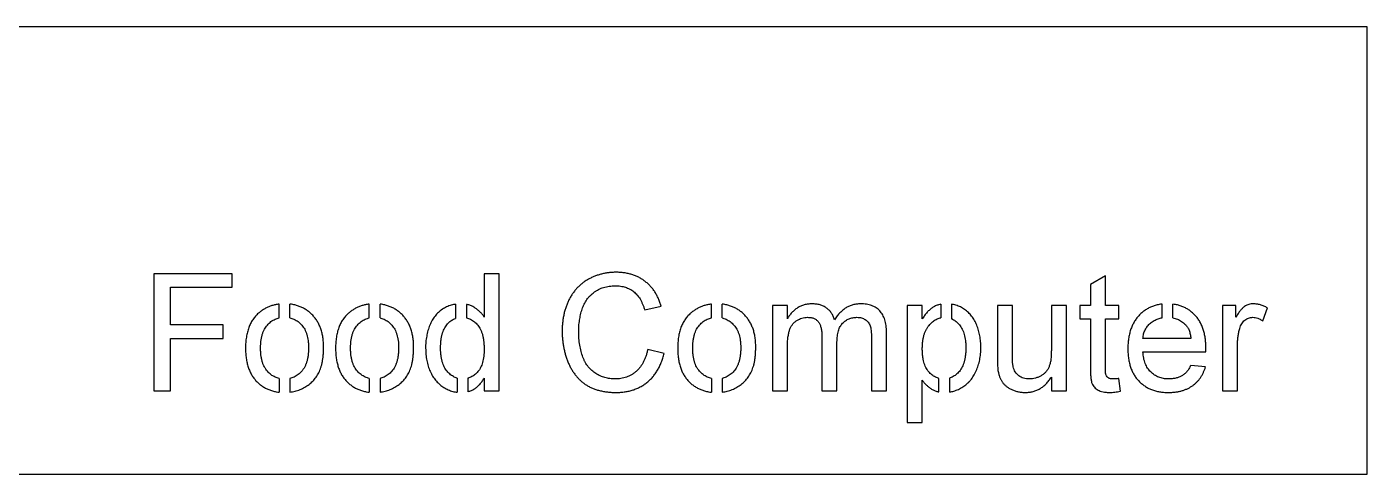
# Model space of a CAD drawing. Header units: millimetres. Extents: x -150 to 150, y -25 to 25.
# Drawn here: x 0 to 150, y -25 to 25 of the extents above; entities that cross this region are included whole.
import ezdxf

# ---------------------------------------------------------------- set-up
doc = ezdxf.new("R2010")
doc.units = ezdxf.units.MM

msp = doc.modelspace()

# ---------------------------------------------------------------- linework, layer by layer
at = {"color": 7, "linetype": 'Continuous', "lineweight": 25}
for p, q in [((150, 25), (-150, 25)), ((150, -25), (150, 25)), ((14.23, -2.6), (14.23, -15.7)), ((22.97, -2.6), (14.23, -2.6)), ((22.97, -4.11), (22.97, -2.6)), ((51.18, -2.6), (51.18, -7.44)), ((52.86, -2.6), (51.18, -2.6)), ((52.86, -15.7), (52.86, -2.6)), ((120.7, -2.84), (119.02, -3.8)), ((120.7, -6.13), (120.7, -2.84)), ((16.08, -4.11), (22.97, -4.11)), ((16.08, -8.31), (16.08, -4.11)), ((119.02, -3.8), (119.02, -6.13)), ((28.25, -7.53), (28.25, -5.99)), ((29.45, -7.54), (29.45, -5.99)), ((38.33, -7.53), (38.33, -5.99)), ((39.53, -7.54), (39.53, -5.99)), ((76.61, -7.53), (76.61, -5.99)), ((77.81, -7.54), (77.81, -5.99)), ((127.04, -7.52), (127.04, -5.99)), ((128.24, -7.52), (128.24, -6)), ((47.99, -6.01), (47.99, -7.59)), ((49.19, -6.02), (49.19, -7.52)), ((69.15, -6.64), (70.99, -6.24)), ((83.44, -6.13), (83.44, -15.7)), ((85.12, -6.13), (83.44, -6.13)), ((85.12, -7.62), (85.12, -6.13)), ((98.53, -6.13), (98.53, -19.23)), ((100.21, -6.13), (98.53, -6.13)), ((100.21, -7.65), (100.21, -6.13)), ((102.27, -6.01), (102.27, -7.51)), ((103.47, -6), (103.47, -7.63)), ((108.61, -6.13), (108.61, -12.03)), ((110.29, -6.13), (108.61, -6.13)), ((110.29, -11.33), (110.29, -6.13)), ((114.66, -6.13), (114.66, -11.16)), ((116.34, -6.13), (114.66, -6.13)), ((116.34, -15.7), (116.34, -6.13)), ((117.85, -6.13), (117.85, -7.64)), ((119.02, -6.13), (117.85, -6.13)), ((122.21, -6.13), (120.7, -6.13)), ((122.21, -7.64), (122.21, -6.13)), ((133.8, -6.13), (133.8, -15.7)), ((135.31, -6.13), (133.8, -6.13)), ((135.31, -7.46), (135.31, -6.13)), ((138.31, -7.87), (138.84, -6.41)), ((21.96, -8.31), (16.08, -8.31)), ((21.96, -9.82), (21.96, -8.31)), ((117.85, -7.64), (119.02, -7.64)), ((119.02, -7.64), (119.02, -13.01)), ((120.7, -7.64), (122.21, -7.64)), ((120.7, -13.07), (120.7, -7.64)), ((16.08, -9.82), (21.96, -9.82)), ((16.08, -15.7), (16.08, -9.82)), ((88.98, -9.6), (88.98, -15.7)), ((90.66, -15.7), (90.66, -10.24)), ((94.53, -9.78), (94.53, -15.7)), ((96.2, -15.7), (96.2, -9.16)), ((130.27, -9.82), (124.9, -9.82)), ((71.33, -11.51), (69.48, -11.08)), ((85.12, -15.7), (85.12, -10.83)), ((124.9, -11.33), (131.94, -11.33)), ((135.48, -15.7), (135.48, -10.62)), ((131.9, -13.01), (130.25, -12.85)), ((28.25, -14.3), (28.25, -15.84)), ((29.45, -14.29), (29.45, -15.83)), ((38.33, -14.3), (38.33, -15.84)), ((39.53, -14.29), (39.53, -15.83)), ((48.17, -14.27), (48.17, -15.84)), ((49.37, -14.28), (49.37, -15.78)), ((51.18, -14.26), (51.18, -15.7)), ((76.61, -14.3), (76.61, -15.84)), ((77.81, -14.29), (77.81, -15.83)), ((100.21, -19.23), (100.21, -14.5)), ((102.08, -15.81), (102.08, -14.29)), ((103.28, -15.82), (103.28, -14.26)), ((114.66, -14.14), (114.66, -15.7)), ((122.38, -15.72), (122.21, -14.32)), ((14.23, -15.7), (16.08, -15.7)), ((51.18, -15.7), (52.86, -15.7)), ((83.44, -15.7), (85.12, -15.7)), ((88.98, -15.7), (90.66, -15.7)), ((94.53, -15.7), (96.2, -15.7)), ((114.66, -15.7), (116.34, -15.7)), ((133.8, -15.7), (135.48, -15.7)), ((98.53, -19.23), (100.21, -19.23)), ((-150, -25), (150, -25))]:
    msp.add_line(p, q, dxfattribs=at)
for points, knots in [([(65.95, -2.43), (65.81, -2.44), (65.53, -2.44), (65.12, -2.48), (64.72, -2.54), (64.32, -2.63), (63.94, -2.74), (63.56, -2.87), (63.2, -3.03), (62.84, -3.21), (62.5, -3.42), (62.18, -3.65), (61.88, -3.91), (61.59, -4.18), (61.33, -4.48), (61.09, -4.8), (60.87, -5.15), (60.67, -5.51), (60.49, -5.9), (60.34, -6.3), (60.2, -6.72), (60.1, -7.16), (60.01, -7.61), (59.95, -8.08), (59.92, -8.56), (59.91, -8.89), (59.91, -9.05)], [0, 0, 0, 0, 0.041607, 0.082317, 0.122531, 0.162198, 0.201685, 0.241146, 0.2806, 0.320357, 0.359896, 0.399205, 0.438142, 0.477107, 0.516351, 0.556066, 0.596514, 0.638043, 0.680141, 0.722763, 0.766085, 0.810528, 0.855745, 0.902395, 0.950599, 1, 1, 1, 1]), ([(70.99, -6.24), (70.95, -6.09), (70.86, -5.8), (70.69, -5.39), (70.5, -5), (70.29, -4.63), (70.05, -4.29), (69.78, -3.98), (69.49, -3.69), (69.17, -3.43), (68.84, -3.2), (68.48, -2.99), (68.1, -2.82), (67.71, -2.68), (67.3, -2.57), (66.86, -2.49), (66.41, -2.44), (66.1, -2.44), (65.95, -2.43)], [0, 0, 0, 0, 0.067639, 0.132838, 0.196092, 0.257951, 0.318149, 0.378268, 0.437899, 0.497772, 0.557529, 0.617623, 0.677483, 0.738591, 0.801158, 0.865063, 0.931351, 1, 1, 1, 1]), ([(61.76, -9.05), (61.76, -8.84), (61.77, -8.42), (61.85, -7.79), (61.97, -7.17), (62.11, -6.67), (62.24, -6.28), (62.37, -6), (62.51, -5.74), (62.67, -5.49), (62.84, -5.26), (63.04, -5.04), (63.25, -4.84), (63.48, -4.66), (63.73, -4.49), (63.99, -4.34), (64.26, -4.22), (64.55, -4.12), (64.86, -4.04), (65.18, -3.99), (65.51, -3.95), (65.74, -3.95), (65.86, -3.95)], [0, 0, 0, 0, 0.0853979, 0.1702553, 0.2547008, 0.3392384, 0.3813512, 0.4220867, 0.4623298, 0.501818, 0.5409827, 0.580358, 0.6196888, 0.6594524, 0.6997204, 0.7398231, 0.7805586, 0.8217684, 0.8641956, 0.9080313, 0.9532372, 1, 1, 1, 1]), ([(65.86, -3.95), (65.96, -3.95), (66.15, -3.95), (66.44, -3.98), (66.72, -4.03), (66.98, -4.1), (67.23, -4.19), (67.47, -4.3), (67.7, -4.44), (67.91, -4.59), (68.1, -4.76), (68.29, -4.96), (68.47, -5.18), (68.63, -5.42), (68.78, -5.69), (68.91, -5.99), (69.04, -6.3), (69.11, -6.52), (69.15, -6.64)], [0, 0, 0, 0, 0.065356, 0.128144, 0.188749, 0.24758, 0.305082, 0.361491, 0.417502, 0.473293, 0.530036, 0.588693, 0.649368, 0.71285, 0.779215, 0.848835, 0.922769, 1, 1, 1, 1]), ([(28.25, -5.99), (28.17, -6), (27.96, -6.03), (27.63, -6.1), (27.25, -6.22), (26.89, -6.37), (26.55, -6.55), (26.22, -6.76), (26.02, -6.93), (25.92, -7.01)], [0.1887559, 0.1887559, 0.1887559, 0.1887559, 0.2622339, 0.3876286, 0.5109022, 0.6324008, 0.7536644, 0.8756982, 1, 1, 1, 1]), ([(33.21, -10.78), (33.21, -10.6), (33.2, -10.24), (33.14, -9.72), (33.05, -9.23), (32.92, -8.77), (32.74, -8.34), (32.53, -7.94), (32.28, -7.57), (32, -7.24), (31.68, -6.94), (31.34, -6.67), (30.98, -6.46), (30.6, -6.27), (30.19, -6.14), (29.81, -6.04), (29.56, -6.01), (29.45, -5.99)], [0, 0, 0, 0, 0.074866, 0.1461881, 0.2140137, 0.2792717, 0.3422295, 0.4034073, 0.4634815, 0.5236708, 0.5829276, 0.6413622, 0.6987086, 0.7565213, 0.8148286, 0.8744831, 0.9180026, 0.9180026, 0.9180026, 0.9180026]), ([(38.33, -5.99), (38.25, -6), (38.04, -6.03), (37.7, -6.1), (37.33, -6.22), (36.97, -6.37), (36.63, -6.55), (36.3, -6.76), (36.1, -6.93), (35.99, -7.01)], [0.1887559, 0.1887559, 0.1887559, 0.1887559, 0.2622339, 0.3876286, 0.5109022, 0.6324008, 0.7536644, 0.8756982, 1, 1, 1, 1]), ([(43.29, -10.78), (43.28, -10.6), (43.28, -10.24), (43.22, -9.72), (43.12, -9.23), (42.99, -8.77), (42.82, -8.34), (42.61, -7.94), (42.36, -7.57), (42.07, -7.24), (41.76, -6.94), (41.42, -6.67), (41.06, -6.46), (40.67, -6.27), (40.26, -6.14), (39.88, -6.04), (39.63, -6.01), (39.53, -5.99)], [0, 0, 0, 0, 0.074866, 0.1461881, 0.2140137, 0.2792717, 0.3422295, 0.4034073, 0.4634815, 0.5236708, 0.5829276, 0.6413622, 0.6987086, 0.7565213, 0.8148286, 0.8744831, 0.9180026, 0.9180026, 0.9180026, 0.9180026]), ([(76.61, -5.99), (76.54, -6), (76.33, -6.03), (75.99, -6.1), (75.61, -6.22), (75.26, -6.37), (74.91, -6.55), (74.59, -6.76), (74.38, -6.93), (74.28, -7.01)], [0.1887559, 0.1887559, 0.1887559, 0.1887559, 0.2622339, 0.3876286, 0.5109022, 0.6324008, 0.7536644, 0.8756982, 1, 1, 1, 1]), ([(81.57, -10.78), (81.57, -10.6), (81.56, -10.24), (81.51, -9.72), (81.41, -9.23), (81.28, -8.77), (81.11, -8.34), (80.89, -7.94), (80.65, -7.57), (80.36, -7.24), (80.04, -6.94), (79.71, -6.67), (79.34, -6.46), (78.96, -6.27), (78.55, -6.14), (78.17, -6.04), (77.92, -6.01), (77.81, -5.99)], [0, 0, 0, 0, 0.074866, 0.1461881, 0.2140137, 0.2792717, 0.3422295, 0.4034073, 0.4634815, 0.5236708, 0.5829276, 0.6413622, 0.6987086, 0.7565213, 0.8148286, 0.8744831, 0.9180026, 0.9180026, 0.9180026, 0.9180026]), ([(87.86, -5.96), (87.71, -5.97), (87.42, -5.98), (87, -6.06), (86.61, -6.21), (86.24, -6.41), (85.91, -6.66), (85.61, -6.94), (85.34, -7.26), (85.2, -7.5), (85.12, -7.62)], [0, 0, 0, 0, 0.130805, 0.256034, 0.380169, 0.503985, 0.627476, 0.750209, 0.873395, 1, 1, 1, 1]), ([(90.4, -7.74), (90.35, -7.6), (90.26, -7.34), (90.06, -6.99), (89.8, -6.68), (89.5, -6.42), (89.15, -6.21), (88.76, -6.07), (88.32, -5.98), (88.02, -5.97), (87.86, -5.96)], [0, 0, 0, 0, 0.12699, 0.248051, 0.365396, 0.482562, 0.60199, 0.725211, 0.857175, 1, 1, 1, 1]), ([(93.3, -5.96), (93.16, -5.97), (92.87, -5.98), (92.45, -6.06), (92.05, -6.2), (91.68, -6.4), (91.32, -6.65), (90.99, -6.96), (90.67, -7.32), (90.49, -7.6), (90.4, -7.74)], [0, 0, 0, 0, 0.122458, 0.240976, 0.358772, 0.476637, 0.597545, 0.724111, 0.857685, 1, 1, 1, 1]), ([(96.2, -9.16), (96.2, -9.03), (96.2, -8.78), (96.16, -8.41), (96.11, -8.06), (96.02, -7.75), (95.92, -7.46), (95.79, -7.19), (95.63, -6.95), (95.46, -6.74), (95.26, -6.56), (95.04, -6.4), (94.8, -6.26), (94.54, -6.15), (94.26, -6.06), (93.96, -6.01), (93.64, -5.97), (93.42, -5.96), (93.3, -5.96)], [0, 0, 0, 0, 0.079611, 0.154787, 0.224739, 0.290631, 0.35273, 0.411812, 0.468908, 0.524271, 0.578701, 0.633351, 0.688696, 0.745752, 0.804653, 0.866355, 0.931507, 1, 1, 1, 1]), ([(127.04, -5.99), (126.93, -6.01), (126.67, -6.04), (126.28, -6.14), (125.86, -6.28), (125.47, -6.47), (125.1, -6.7), (124.76, -6.97), (124.44, -7.28), (124.15, -7.63), (123.9, -8.01), (123.69, -8.43), (123.52, -8.88), (123.38, -9.36), (123.29, -9.88), (123.23, -10.42), (123.22, -10.8), (123.22, -11)], [0.0794413, 0.0794413, 0.0794413, 0.0794413, 0.1243792, 0.1832521, 0.2406104, 0.297531, 0.3542103, 0.4117235, 0.470579, 0.5301615, 0.5902723, 0.6518407, 0.7150769, 0.7812865, 0.8504521, 0.9229808, 1, 1, 1, 1]), ([(131.95, -10.9), (131.95, -10.71), (131.94, -10.34), (131.88, -9.8), (131.79, -9.3), (131.66, -8.82), (131.49, -8.38), (131.28, -7.97), (131.04, -7.59), (130.76, -7.25), (130.44, -6.95), (130.11, -6.68), (129.75, -6.46), (129.37, -6.28), (128.97, -6.13), (128.59, -6.05), (128.35, -6.01), (128.24, -6)], [0, 0, 0, 0, 0.0773481, 0.1504636, 0.2197382, 0.2863293, 0.3497517, 0.4114463, 0.4716417, 0.5315765, 0.5905093, 0.6478326, 0.7047065, 0.7611676, 0.8183712, 0.8770346, 0.9187728, 0.9187728, 0.9187728, 0.9187728]), ([(137.27, -5.96), (137.18, -5.96), (137.01, -5.97), (136.75, -6.03), (136.51, -6.12), (136.27, -6.25), (136.03, -6.45), (135.8, -6.72), (135.55, -7.06), (135.4, -7.32), (135.31, -7.46)], [0, 0, 0, 0, 0.101052, 0.199129, 0.298355, 0.399009, 0.511573, 0.648616, 0.810333, 1, 1, 1, 1]), ([(138.84, -6.41), (138.71, -6.34), (138.45, -6.21), (138.05, -6.07), (137.66, -5.98), (137.4, -5.97), (137.27, -5.96)], [0, 0, 0, 0, 0.267859, 0.522104, 0.764221, 1, 1, 1, 1]), ([(25.92, -7.01), (25.8, -7.12), (25.57, -7.34), (25.28, -7.73), (25.03, -8.16), (24.83, -8.63), (24.67, -9.14), (24.56, -9.69), (24.49, -10.29), (24.48, -10.7), (24.48, -10.91)], [0, 0, 0, 0, 0.111593, 0.223293, 0.338168, 0.456239, 0.580453, 0.712172, 0.851257, 1, 1, 1, 1]), ([(35.99, -7.01), (35.88, -7.12), (35.65, -7.34), (35.35, -7.73), (35.1, -8.16), (34.9, -8.63), (34.74, -9.14), (34.63, -9.69), (34.57, -10.29), (34.56, -10.7), (34.55, -10.91)], [0, 0, 0, 0, 0.111593, 0.223293, 0.338168, 0.456239, 0.580453, 0.712172, 0.851257, 1, 1, 1, 1]), ([(47.99, -6.01), (47.91, -6.02), (47.74, -6.05), (47.49, -6.11), (47.23, -6.2), (46.98, -6.3), (46.74, -6.43), (46.5, -6.57), (46.27, -6.74), (46.06, -6.92), (45.86, -7.11), (45.68, -7.33), (45.51, -7.56), (45.36, -7.8), (45.22, -8.07), (45.05, -8.45), (44.88, -8.95), (44.74, -9.58), (44.64, -10.24), (44.63, -10.69), (44.63, -10.92)], [0.084342, 0.084342, 0.084342, 0.084342, 0.1177044, 0.1560417, 0.1944019, 0.2322925, 0.2707634, 0.3098494, 0.3488212, 0.3876974, 0.4266865, 0.4660395, 0.5057412, 0.5463431, 0.5882712, 0.63138, 0.7196121, 0.809763, 0.9028714, 1, 1, 1, 1]), ([(51.18, -7.44), (51.11, -7.33), (50.97, -7.12), (50.71, -6.84), (50.42, -6.59), (50.1, -6.37), (49.76, -6.18), (49.45, -6.07), (49.26, -6.03), (49.19, -6.02)], [0, 0, 0, 0, 0.1238966, 0.2455762, 0.3673199, 0.4914226, 0.6154223, 0.7403914, 0.8063368, 0.8063368, 0.8063368, 0.8063368]), ([(74.28, -7.01), (74.17, -7.12), (73.93, -7.34), (73.64, -7.73), (73.39, -8.16), (73.19, -8.63), (73.03, -9.14), (72.92, -9.69), (72.86, -10.29), (72.85, -10.7), (72.84, -10.91)], [0, 0, 0, 0, 0.111593, 0.223293, 0.338168, 0.456239, 0.580453, 0.712172, 0.851257, 1, 1, 1, 1]), ([(85.12, -10.83), (85.12, -10.72), (85.12, -10.52), (85.14, -10.23), (85.15, -9.95), (85.18, -9.7), (85.22, -9.46), (85.26, -9.25), (85.31, -9.05), (85.38, -8.81), (85.5, -8.54), (85.68, -8.26), (85.9, -8.02), (86.16, -7.82), (86.45, -7.67), (86.74, -7.56), (87.05, -7.48), (87.27, -7.48), (87.37, -7.47)], [0, 0, 0, 0, 0.068012, 0.131513, 0.191084, 0.247444, 0.298847, 0.347156, 0.391927, 0.432773, 0.509254, 0.582018, 0.652408, 0.722935, 0.793268, 0.861629, 0.930126, 1, 1, 1, 1]), ([(87.37, -7.47), (87.44, -7.47), (87.58, -7.48), (87.77, -7.5), (87.95, -7.54), (88.11, -7.6), (88.26, -7.68), (88.39, -7.77), (88.51, -7.88), (88.61, -8), (88.7, -8.15), (88.77, -8.31), (88.84, -8.48), (88.89, -8.67), (88.94, -8.88), (88.96, -9.1), (88.98, -9.34), (88.98, -9.51), (88.98, -9.6)], [0, 0, 0, 0, 0.0678373, 0.1310623, 0.1901703, 0.2466214, 0.3003458, 0.3527169, 0.4043233, 0.4573927, 0.5121488, 0.5693321, 0.6298922, 0.6940134, 0.7631781, 0.8375744, 0.9158905, 1, 1, 1, 1]), ([(90.66, -10.24), (90.67, -10.12), (90.67, -9.9), (90.7, -9.57), (90.75, -9.27), (90.82, -8.99), (90.91, -8.74), (91.01, -8.51), (91.14, -8.31), (91.29, -8.13), (91.46, -7.98), (91.63, -7.84), (91.82, -7.73), (92.02, -7.63), (92.22, -7.56), (92.44, -7.51), (92.66, -7.48), (92.82, -7.47), (92.9, -7.47)], [0, 0, 0, 0, 0.087144, 0.168065, 0.243192, 0.314296, 0.379885, 0.442404, 0.501732, 0.558913, 0.61502, 0.669239, 0.723196, 0.776408, 0.830279, 0.884994, 0.941439, 1, 1, 1, 1]), ([(92.9, -7.47), (92.99, -7.48), (93.15, -7.48), (93.4, -7.53), (93.62, -7.61), (93.83, -7.72), (94.01, -7.86), (94.17, -8.02), (94.29, -8.2), (94.38, -8.42), (94.45, -8.67), (94.5, -8.98), (94.52, -9.36), (94.52, -9.63), (94.53, -9.78)], [0, 0, 0, 0, 0.080042, 0.155696, 0.228712, 0.300591, 0.371449, 0.438795, 0.50572, 0.572911, 0.650629, 0.747084, 0.863575, 1, 1, 1, 1]), ([(102.27, -6.01), (102.2, -6.03), (101.99, -6.07), (101.68, -6.19), (101.34, -6.38), (101.03, -6.62), (100.73, -6.91), (100.46, -7.26), (100.3, -7.51), (100.21, -7.65)], [0.1815379, 0.1815379, 0.1815379, 0.1815379, 0.2531469, 0.3701895, 0.4848235, 0.6015105, 0.7250442, 0.8572665, 1, 1, 1, 1]), ([(106.76, -10.84), (106.76, -10.62), (106.75, -10.19), (106.66, -9.55), (106.52, -8.93), (106.35, -8.44), (106.19, -8.07), (106.05, -7.81), (105.9, -7.57), (105.74, -7.34), (105.56, -7.13), (105.37, -6.93), (105.17, -6.75), (104.95, -6.58), (104.72, -6.44), (104.48, -6.31), (104.24, -6.2), (103.98, -6.11), (103.73, -6.05), (103.56, -6.02), (103.47, -6)], [0, 0, 0, 0, 0.0948102, 0.1866221, 0.2761672, 0.3641393, 0.4070572, 0.4492555, 0.4898988, 0.5298956, 0.5694908, 0.6084147, 0.6471564, 0.6861686, 0.7249048, 0.7634234, 0.8014751, 0.8399573, 0.8790035, 0.9141087, 0.9141087, 0.9141087, 0.9141087]), ([(135.74, -8.7), (135.77, -8.61), (135.83, -8.43), (135.96, -8.18), (136.12, -7.97), (136.3, -7.79), (136.51, -7.65), (136.73, -7.55), (136.96, -7.48), (137.12, -7.48), (137.2, -7.47)], [0, 0, 0, 0, 0.141834, 0.275356, 0.40243, 0.52744, 0.648963, 0.766434, 0.881707, 1, 1, 1, 1]), ([(137.2, -7.47), (137.29, -7.48), (137.48, -7.49), (137.76, -7.56), (138.05, -7.69), (138.22, -7.81), (138.31, -7.87)], [0, 0, 0, 0, 0.232865, 0.472853, 0.726669, 1, 1, 1, 1]), ([(26.16, -10.91), (26.16, -10.77), (26.17, -10.5), (26.2, -10.11), (26.26, -9.74), (26.34, -9.41), (26.45, -9.09), (26.58, -8.81), (26.74, -8.56), (26.91, -8.33), (27.11, -8.13), (27.32, -7.95), (27.55, -7.8), (27.78, -7.68), (28.02, -7.59), (28.18, -7.55), (28.25, -7.53)], [0, 0, 0, 0, 0.0846929, 0.1643214, 0.2393308, 0.3095749, 0.3760818, 0.438961, 0.4994062, 0.5581945, 0.6150414, 0.6705972, 0.7247893, 0.7786009, 0.8320027, 0.8774222, 0.8774222, 0.8774222, 0.8774222]), ([(29.45, -7.54), (29.52, -7.55), (29.67, -7.6), (29.9, -7.68), (30.13, -7.81), (30.36, -7.95), (30.57, -8.13), (30.77, -8.33), (30.95, -8.56), (31.11, -8.81), (31.23, -9.09), (31.35, -9.4), (31.43, -9.73), (31.49, -10.08), (31.52, -10.46), (31.53, -10.73), (31.53, -10.86)], [0.1242641, 0.1242641, 0.1242641, 0.1242641, 0.1675736, 0.2218735, 0.2754396, 0.3303496, 0.3866415, 0.4446267, 0.5045275, 0.5655975, 0.6288214, 0.694866, 0.7644718, 0.8383469, 0.9168809, 1, 1, 1, 1]), ([(36.23, -10.91), (36.24, -10.77), (36.24, -10.5), (36.27, -10.11), (36.33, -9.74), (36.42, -9.41), (36.52, -9.09), (36.66, -8.81), (36.81, -8.56), (36.99, -8.33), (37.19, -8.13), (37.4, -7.95), (37.62, -7.8), (37.86, -7.68), (38.1, -7.59), (38.25, -7.55), (38.33, -7.53)], [0, 0, 0, 0, 0.0846929, 0.1643214, 0.2393308, 0.3095749, 0.3760818, 0.438961, 0.4994062, 0.5581945, 0.6150414, 0.6705972, 0.7247893, 0.7786009, 0.8320027, 0.8774222, 0.8774222, 0.8774222, 0.8774222]), ([(39.53, -7.54), (39.59, -7.55), (39.75, -7.6), (39.98, -7.68), (40.21, -7.81), (40.43, -7.95), (40.64, -8.13), (40.84, -8.33), (41.02, -8.56), (41.18, -8.81), (41.31, -9.09), (41.42, -9.4), (41.5, -9.73), (41.57, -10.08), (41.6, -10.46), (41.6, -10.73), (41.61, -10.86)], [0.1242641, 0.1242641, 0.1242641, 0.1242641, 0.1675736, 0.2218735, 0.2754396, 0.3303496, 0.3866415, 0.4446267, 0.5045275, 0.5655975, 0.6288214, 0.694866, 0.7644718, 0.8383469, 0.9168809, 1, 1, 1, 1]), ([(46.31, -10.92), (46.31, -10.78), (46.31, -10.5), (46.34, -10.09), (46.4, -9.72), (46.47, -9.38), (46.57, -9.07), (46.69, -8.78), (46.83, -8.53), (46.99, -8.3), (47.16, -8.11), (47.35, -7.94), (47.55, -7.8), (47.76, -7.67), (47.91, -7.61), (47.99, -7.59), (47.99, -7.59)], [0, 0, 0, 0, 0.091711, 0.1769882, 0.2562006, 0.3306364, 0.3998826, 0.4643824, 0.5253153, 0.5834503, 0.6389191, 0.6928182, 0.7441711, 0.7946904, 0.8450445, 0.8469976, 0.8469976, 0.8469976, 0.8469976]), ([(49.19, -7.52), (49.2, -7.53), (49.28, -7.54), (49.44, -7.59), (49.67, -7.68), (49.88, -7.81), (50.09, -7.96), (50.28, -8.13), (50.47, -8.34), (50.64, -8.57), (50.78, -8.83), (50.91, -9.13), (51.01, -9.45), (51.09, -9.81), (51.14, -10.19), (51.17, -10.61), (51.18, -10.9), (51.18, -11.05)], [0.1009561, 0.1009561, 0.1009561, 0.1009561, 0.1038861, 0.153523, 0.203582, 0.2543303, 0.3058873, 0.3594869, 0.4153618, 0.4737868, 0.5350658, 0.5997883, 0.6695838, 0.7438384, 0.8230379, 0.9086956, 1, 1, 1, 1]), ([(74.52, -10.91), (74.52, -10.77), (74.53, -10.5), (74.56, -10.11), (74.62, -9.74), (74.71, -9.41), (74.81, -9.09), (74.94, -8.81), (75.1, -8.56), (75.28, -8.33), (75.48, -8.13), (75.69, -7.95), (75.91, -7.8), (76.15, -7.68), (76.38, -7.59), (76.54, -7.55), (76.61, -7.53)], [0, 0, 0, 0, 0.0846929, 0.1643214, 0.2393308, 0.3095749, 0.3760818, 0.438961, 0.4994062, 0.5581945, 0.6150414, 0.6705972, 0.7247893, 0.7786009, 0.8320027, 0.8774222, 0.8774222, 0.8774222, 0.8774222]), ([(77.81, -7.54), (77.88, -7.55), (78.03, -7.6), (78.26, -7.68), (78.5, -7.81), (78.72, -7.95), (78.93, -8.13), (79.13, -8.33), (79.31, -8.56), (79.47, -8.81), (79.6, -9.09), (79.71, -9.4), (79.79, -9.73), (79.85, -10.08), (79.89, -10.46), (79.89, -10.73), (79.89, -10.86)], [0.1242641, 0.1242641, 0.1242641, 0.1242641, 0.1675736, 0.2218735, 0.2754396, 0.3303496, 0.3866415, 0.4446267, 0.5045275, 0.5655975, 0.6288214, 0.694866, 0.7644718, 0.8383469, 0.9168809, 1, 1, 1, 1]), ([(100.21, -10.99), (100.22, -10.85), (100.22, -10.58), (100.26, -10.19), (100.31, -9.83), (100.39, -9.48), (100.5, -9.17), (100.63, -8.88), (100.78, -8.61), (100.96, -8.37), (101.15, -8.16), (101.34, -7.98), (101.55, -7.82), (101.77, -7.7), (101.98, -7.59), (102.16, -7.54), (102.25, -7.52), (102.27, -7.51)], [0, 0, 0, 0, 0.0870567, 0.1689715, 0.2460007, 0.3191517, 0.388387, 0.4542994, 0.5175749, 0.5794282, 0.6391123, 0.6952661, 0.7492352, 0.8007708, 0.8507361, 0.9000738, 0.9131619, 0.9131619, 0.9131619, 0.9131619]), ([(103.47, -7.63), (103.52, -7.64), (103.63, -7.7), (103.81, -7.8), (104.01, -7.95), (104.2, -8.12), (104.38, -8.32), (104.55, -8.55), (104.69, -8.8), (104.82, -9.08), (104.92, -9.39), (104.99, -9.72), (105.04, -10.08), (105.08, -10.46), (105.08, -10.73), (105.08, -10.87)], [0.173309, 0.173309, 0.173309, 0.173309, 0.2034084, 0.2542155, 0.3074787, 0.362207, 0.4201231, 0.4802716, 0.5426951, 0.6081167, 0.6769872, 0.7504861, 0.828128, 0.9113904, 1, 1, 1, 1]), ([(124.9, -9.82), (124.91, -9.74), (124.93, -9.57), (124.98, -9.32), (125.05, -9.08), (125.15, -8.86), (125.27, -8.65), (125.4, -8.45), (125.57, -8.28), (125.74, -8.11), (125.94, -7.96), (126.15, -7.83), (126.37, -7.72), (126.6, -7.63), (126.83, -7.56), (126.97, -7.53), (127.04, -7.52)], [0, 0, 0, 0, 0.0654092, 0.1290854, 0.1902812, 0.2502232, 0.3098559, 0.3691776, 0.4290945, 0.4908222, 0.5526091, 0.6144864, 0.6754991, 0.7373764, 0.8002641, 0.849311, 0.849311, 0.849311, 0.849311]), ([(128.24, -7.52), (128.33, -7.54), (128.5, -7.58), (128.76, -7.67), (129.01, -7.78), (129.24, -7.92), (129.46, -8.08), (129.59, -8.21), (129.66, -8.28)], [0.2693947, 0.2693947, 0.2693947, 0.2693947, 0.3915592, 0.5139978, 0.6357712, 0.7556993, 0.8763142, 1, 1, 1, 1]), ([(129.66, -8.28), (129.7, -8.32), (129.78, -8.41), (129.89, -8.57), (129.99, -8.73), (130.07, -8.92), (130.14, -9.12), (130.2, -9.34), (130.24, -9.58), (130.26, -9.74), (130.27, -9.82)], [0, 0, 0, 0, 0.107279, 0.217034, 0.332606, 0.451538, 0.577623, 0.710306, 0.851835, 1, 1, 1, 1]), ([(135.48, -10.62), (135.48, -10.45), (135.49, -10.11), (135.54, -9.62), (135.62, -9.15), (135.7, -8.85), (135.74, -8.7)], [0, 0, 0, 0, 0.263621, 0.516264, 0.76174, 1, 1, 1, 1]), ([(59.91, -9.05), (59.91, -9.21), (59.92, -9.51), (59.95, -9.97), (60.01, -10.42), (60.08, -10.86), (60.18, -11.29), (60.29, -11.71), (60.43, -12.13), (60.59, -12.54), (60.77, -12.93), (60.97, -13.3), (61.19, -13.64), (61.43, -13.97), (61.69, -14.27), (61.96, -14.54), (62.26, -14.79), (62.58, -15.02), (62.92, -15.22), (63.29, -15.4), (63.68, -15.54), (64.09, -15.66), (64.53, -15.75), (64.99, -15.82), (65.48, -15.86), (65.81, -15.87), (65.98, -15.87)], [0, 0, 0, 0, 0.044628, 0.088589, 0.132013, 0.174938, 0.217805, 0.260116, 0.302603, 0.345066, 0.386921, 0.427527, 0.466976, 0.505763, 0.543681, 0.581504, 0.619123, 0.656755, 0.69471, 0.733827, 0.773941, 0.815344, 0.858651, 0.903752, 0.950804, 1, 1, 1, 1]), ([(65.81, -14.36), (65.71, -14.36), (65.53, -14.35), (65.24, -14.32), (64.97, -14.28), (64.7, -14.21), (64.44, -14.12), (64.18, -14.02), (63.92, -13.89), (63.67, -13.75), (63.44, -13.6), (63.21, -13.41), (63.01, -13.21), (62.82, -12.99), (62.64, -12.75), (62.49, -12.49), (62.35, -12.21), (62.18, -11.81), (62.01, -11.27), (61.87, -10.57), (61.77, -9.83), (61.76, -9.31), (61.76, -9.05)], [0, 0, 0, 0, 0.037896, 0.074888, 0.111902, 0.148473, 0.185284, 0.222382, 0.259519, 0.297485, 0.335548, 0.373317, 0.411646, 0.449821, 0.488878, 0.529099, 0.570274, 0.61293, 0.701931, 0.795625, 0.894657, 1, 1, 1, 1]), ([(24.48, -10.91), (24.48, -11.11), (24.49, -11.49), (24.55, -12.04), (24.64, -12.55), (24.77, -13.03), (24.94, -13.48), (25.15, -13.89), (25.39, -14.26), (25.68, -14.6), (25.99, -14.9), (26.33, -15.16), (26.69, -15.38), (27.08, -15.56), (27.49, -15.7), (27.88, -15.79), (28.14, -15.83), (28.25, -15.84)], [0, 0, 0, 0, 0.0779289, 0.1516632, 0.2212364, 0.2874583, 0.3509876, 0.4120266, 0.4715824, 0.5303423, 0.5881613, 0.6452142, 0.7014148, 0.7582417, 0.8158304, 0.8748953, 0.9196422, 0.9196422, 0.9196422, 0.9196422]), ([(28.25, -14.3), (28.18, -14.28), (28.02, -14.24), (27.78, -14.15), (27.55, -14.03), (27.32, -13.88), (27.11, -13.7), (26.92, -13.5), (26.74, -13.27), (26.58, -13.01), (26.45, -12.73), (26.34, -12.42), (26.26, -12.08), (26.2, -11.71), (26.17, -11.32), (26.16, -11.05), (26.16, -10.91)], [0.1223634, 0.1223634, 0.1223634, 0.1223634, 0.1677125, 0.2212115, 0.2749319, 0.3290321, 0.384154, 0.441284, 0.4999726, 0.56077, 0.6240245, 0.6904188, 0.7605438, 0.835426, 0.9149194, 1, 1, 1, 1]), ([(29.45, -15.83), (29.64, -15.81), (30.02, -15.74), (30.58, -15.55), (31.02, -15.34), (31.35, -15.14), (31.59, -14.97), (31.81, -14.79), (32.01, -14.59), (32.2, -14.38), (32.37, -14.16), (32.53, -13.91), (32.68, -13.66), (32.8, -13.38), (32.91, -13.08), (33.01, -12.76), (33.08, -12.41), (33.14, -12.04), (33.18, -11.64), (33.21, -11.22), (33.21, -10.93), (33.21, -10.78)], [0.0791001, 0.0791001, 0.0791001, 0.0791001, 0.1557934, 0.2321116, 0.3091673, 0.3475968, 0.3857259, 0.4229916, 0.4603516, 0.4975116, 0.5349402, 0.5728623, 0.6111924, 0.6510532, 0.6929991, 0.7372477, 0.783909, 0.8335209, 0.8859471, 0.9412966, 1, 1, 1, 1]), ([(31.53, -10.86), (31.53, -11), (31.52, -11.28), (31.49, -11.68), (31.43, -12.05), (31.35, -12.4), (31.24, -12.72), (31.11, -13.01), (30.95, -13.26), (30.77, -13.5), (30.57, -13.7), (30.36, -13.87), (30.14, -14.02), (29.91, -14.15), (29.67, -14.24), (29.52, -14.28), (29.45, -14.29)], [0, 0, 0, 0, 0.0860677, 0.1671081, 0.2430288, 0.3136875, 0.3811146, 0.4444058, 0.5050516, 0.5637462, 0.6204764, 0.6755498, 0.7288315, 0.7819509, 0.8350755, 0.8783868, 0.8783868, 0.8783868, 0.8783868]), ([(34.55, -10.91), (34.56, -11.11), (34.56, -11.49), (34.62, -12.04), (34.72, -12.55), (34.85, -13.03), (35.02, -13.48), (35.22, -13.89), (35.47, -14.26), (35.75, -14.6), (36.07, -14.9), (36.41, -15.16), (36.77, -15.38), (37.16, -15.56), (37.56, -15.7), (37.96, -15.79), (38.21, -15.83), (38.33, -15.84)], [0, 0, 0, 0, 0.0779289, 0.1516632, 0.2212364, 0.2874583, 0.3509876, 0.4120266, 0.4715824, 0.5303423, 0.5881613, 0.6452142, 0.7014148, 0.7582417, 0.8158304, 0.8748953, 0.9196422, 0.9196422, 0.9196422, 0.9196422]), ([(38.33, -14.3), (38.25, -14.28), (38.1, -14.24), (37.86, -14.15), (37.62, -14.03), (37.4, -13.88), (37.19, -13.7), (36.99, -13.5), (36.81, -13.27), (36.66, -13.01), (36.53, -12.73), (36.42, -12.42), (36.33, -12.08), (36.27, -11.71), (36.24, -11.32), (36.24, -11.05), (36.23, -10.91)], [0.1223634, 0.1223634, 0.1223634, 0.1223634, 0.1677125, 0.2212115, 0.2749319, 0.3290321, 0.384154, 0.441284, 0.4999726, 0.56077, 0.6240245, 0.6904188, 0.7605438, 0.835426, 0.9149194, 1, 1, 1, 1]), ([(39.53, -15.83), (39.72, -15.81), (40.1, -15.74), (40.66, -15.55), (41.09, -15.34), (41.43, -15.14), (41.66, -14.97), (41.88, -14.79), (42.09, -14.59), (42.28, -14.38), (42.45, -14.16), (42.61, -13.91), (42.75, -13.66), (42.88, -13.38), (42.99, -13.08), (43.08, -12.76), (43.16, -12.41), (43.21, -12.04), (43.26, -11.64), (43.28, -11.22), (43.28, -10.93), (43.29, -10.78)], [0.0791001, 0.0791001, 0.0791001, 0.0791001, 0.1557934, 0.2321116, 0.3091673, 0.3475968, 0.3857259, 0.4229916, 0.4603516, 0.4975116, 0.5349402, 0.5728623, 0.6111924, 0.6510532, 0.6929991, 0.7372477, 0.783909, 0.8335209, 0.8859471, 0.9412966, 1, 1, 1, 1]), ([(41.61, -10.86), (41.6, -11), (41.6, -11.28), (41.57, -11.68), (41.51, -12.05), (41.42, -12.4), (41.32, -12.72), (41.18, -13.01), (41.03, -13.26), (40.85, -13.5), (40.65, -13.7), (40.44, -13.87), (40.22, -14.02), (39.98, -14.15), (39.75, -14.24), (39.6, -14.28), (39.53, -14.29)], [0, 0, 0, 0, 0.0860677, 0.1671081, 0.2430288, 0.3136875, 0.3811146, 0.4444058, 0.5050516, 0.5637462, 0.6204764, 0.6755498, 0.7288315, 0.7819509, 0.8350755, 0.8783868, 0.8783868, 0.8783868, 0.8783868]), ([(44.63, -10.92), (44.64, -11.16), (44.65, -11.62), (44.74, -12.29), (44.9, -12.91), (45.09, -13.41), (45.27, -13.77), (45.41, -14.03), (45.57, -14.27), (45.75, -14.5), (45.93, -14.71), (46.13, -14.9), (46.34, -15.09), (46.57, -15.25), (46.8, -15.39), (47.04, -15.52), (47.29, -15.63), (47.54, -15.71), (47.8, -15.79), (48.01, -15.82), (48.13, -15.84), (48.17, -15.84)], [0, 0, 0, 0, 0.0996761, 0.1946402, 0.285231, 0.3730958, 0.4159738, 0.4577561, 0.4986181, 0.5387475, 0.5780976, 0.6173641, 0.6564714, 0.695717, 0.7346417, 0.7730543, 0.8106777, 0.8482554, 0.8858842, 0.9234966, 0.9392878, 0.9392878, 0.9392878, 0.9392878]), ([(48.17, -14.27), (48.13, -14.26), (48.02, -14.22), (47.84, -14.15), (47.62, -14.03), (47.42, -13.88), (47.22, -13.7), (47.03, -13.5), (46.86, -13.27), (46.71, -13.02), (46.59, -12.73), (46.49, -12.42), (46.4, -12.09), (46.35, -11.72), (46.31, -11.33), (46.31, -11.06), (46.31, -10.92)], [0.1283817, 0.1283817, 0.1283817, 0.1283817, 0.1531095, 0.2037771, 0.2551496, 0.3079356, 0.3636921, 0.4213539, 0.4815635, 0.5439395, 0.6089575, 0.677859, 0.7508756, 0.8288985, 0.9118202, 1, 1, 1, 1]), ([(51.18, -11.05), (51.18, -11.18), (51.17, -11.44), (51.14, -11.82), (51.08, -12.18), (51.01, -12.5), (50.91, -12.8), (50.79, -13.08), (50.65, -13.32), (50.48, -13.54), (50.3, -13.73), (50.11, -13.9), (49.91, -14.04), (49.7, -14.16), (49.52, -14.23), (49.41, -14.27), (49.37, -14.28)], [0, 0, 0, 0, 0.0884507, 0.170931, 0.2483056, 0.3209513, 0.3895015, 0.4543736, 0.5157212, 0.5751641, 0.6324662, 0.6870428, 0.7402273, 0.791537, 0.8427037, 0.8680466, 0.8680466, 0.8680466, 0.8680466]), ([(69.48, -11.08), (69.45, -11.21), (69.4, -11.47), (69.28, -11.84), (69.14, -12.18), (68.99, -12.5), (68.81, -12.8), (68.62, -13.07), (68.41, -13.31), (68.18, -13.53), (67.93, -13.73), (67.66, -13.9), (67.39, -14.04), (67.1, -14.15), (66.8, -14.25), (66.48, -14.31), (66.15, -14.35), (65.92, -14.36), (65.81, -14.36)], [0, 0, 0, 0, 0.0751, 0.147009, 0.215625, 0.28139, 0.344928, 0.405992, 0.466034, 0.525613, 0.584239, 0.64163, 0.699112, 0.75679, 0.815312, 0.874889, 0.936664, 1, 1, 1, 1]), ([(65.98, -15.87), (66.15, -15.87), (66.47, -15.86), (66.95, -15.8), (67.41, -15.72), (67.85, -15.6), (68.26, -15.44), (68.66, -15.25), (69.04, -15.02), (69.4, -14.76), (69.74, -14.46), (70.05, -14.14), (70.33, -13.77), (70.59, -13.38), (70.81, -12.96), (71.01, -12.5), (71.19, -12.02), (71.28, -11.68), (71.33, -11.51)], [0, 0, 0, 0, 0.0661, 0.1297437, 0.1912966, 0.2518361, 0.3112308, 0.3698482, 0.4284677, 0.4877472, 0.547421, 0.607245, 0.667999, 0.7298439, 0.7938026, 0.8599838, 0.9284216, 1, 1, 1, 1]), ([(72.84, -10.91), (72.84, -11.11), (72.85, -11.49), (72.91, -12.04), (73, -12.55), (73.13, -13.03), (73.3, -13.48), (73.51, -13.89), (73.76, -14.26), (74.04, -14.6), (74.35, -14.9), (74.69, -15.16), (75.06, -15.38), (75.44, -15.56), (75.85, -15.7), (76.25, -15.79), (76.5, -15.83), (76.61, -15.84)], [0, 0, 0, 0, 0.0779289, 0.1516632, 0.2212364, 0.2874583, 0.3509876, 0.4120266, 0.4715824, 0.5303423, 0.5881613, 0.6452142, 0.7014148, 0.7582417, 0.8158304, 0.8748953, 0.9196422, 0.9196422, 0.9196422, 0.9196422]), ([(76.61, -14.3), (76.54, -14.28), (76.38, -14.24), (76.15, -14.15), (75.91, -14.03), (75.69, -13.88), (75.48, -13.7), (75.28, -13.5), (75.1, -13.27), (74.94, -13.01), (74.81, -12.73), (74.71, -12.42), (74.62, -12.08), (74.56, -11.71), (74.53, -11.32), (74.52, -11.05), (74.52, -10.91)], [0.1223634, 0.1223634, 0.1223634, 0.1223634, 0.1677125, 0.2212115, 0.2749319, 0.3290321, 0.384154, 0.441284, 0.4999726, 0.56077, 0.6240245, 0.6904188, 0.7605438, 0.835426, 0.9149194, 1, 1, 1, 1]), ([(77.81, -15.83), (78.01, -15.81), (78.39, -15.74), (78.94, -15.55), (79.38, -15.34), (79.71, -15.14), (79.95, -14.97), (80.17, -14.79), (80.37, -14.59), (80.56, -14.38), (80.74, -14.16), (80.89, -13.91), (81.04, -13.66), (81.16, -13.38), (81.27, -13.08), (81.37, -12.76), (81.45, -12.41), (81.5, -12.04), (81.54, -11.64), (81.57, -11.22), (81.57, -10.93), (81.57, -10.78)], [0.0791001, 0.0791001, 0.0791001, 0.0791001, 0.1557934, 0.2321116, 0.3091673, 0.3475968, 0.3857259, 0.4229916, 0.4603516, 0.4975116, 0.5349402, 0.5728623, 0.6111924, 0.6510532, 0.6929991, 0.7372477, 0.783909, 0.8335209, 0.8859471, 0.9412966, 1, 1, 1, 1]), ([(79.89, -10.86), (79.89, -11), (79.89, -11.28), (79.85, -11.68), (79.79, -12.05), (79.71, -12.4), (79.6, -12.72), (79.47, -13.01), (79.31, -13.26), (79.13, -13.5), (78.94, -13.7), (78.73, -13.87), (78.5, -14.02), (78.27, -14.15), (78.04, -14.24), (77.88, -14.28), (77.81, -14.29)], [0, 0, 0, 0, 0.0860677, 0.1671081, 0.2430288, 0.3136875, 0.3811146, 0.4444058, 0.5050516, 0.5637462, 0.6204764, 0.6755498, 0.7288315, 0.7819509, 0.8350755, 0.8783868, 0.8783868, 0.8783868, 0.8783868]), ([(102.08, -14.29), (102.02, -14.28), (101.89, -14.24), (101.69, -14.16), (101.48, -14.04), (101.28, -13.9), (101.09, -13.73), (100.91, -13.54), (100.75, -13.32), (100.6, -13.07), (100.48, -12.79), (100.38, -12.48), (100.31, -12.15), (100.25, -11.79), (100.22, -11.4), (100.22, -11.13), (100.21, -10.99)], [0.1178654, 0.1178654, 0.1178654, 0.1178654, 0.1551223, 0.205786, 0.2568636, 0.3095251, 0.3639387, 0.4206774, 0.4799867, 0.5412203, 0.6059715, 0.6749203, 0.7479522, 0.8262406, 0.9101603, 1, 1, 1, 1]), ([(103.28, -15.82), (103.43, -15.8), (103.76, -15.72), (104.26, -15.53), (104.67, -15.3), (104.99, -15.09), (105.21, -14.91), (105.42, -14.71), (105.62, -14.49), (105.8, -14.26), (105.96, -14.01), (106.11, -13.75), (106.3, -13.37), (106.48, -12.86), (106.65, -12.22), (106.75, -11.54), (106.76, -11.08), (106.76, -10.84)], [0.0831451, 0.0831451, 0.0831451, 0.0831451, 0.1483081, 0.2235374, 0.3018421, 0.341738, 0.3814046, 0.4213843, 0.461647, 0.5019408, 0.5432416, 0.5854402, 0.6288698, 0.7174981, 0.8083614, 0.9020781, 1, 1, 1, 1]), ([(105.08, -10.87), (105.08, -11.01), (105.08, -11.29), (105.04, -11.69), (104.99, -12.07), (104.91, -12.42), (104.81, -12.73), (104.68, -13.02), (104.54, -13.28), (104.37, -13.51), (104.18, -13.71), (103.99, -13.88), (103.78, -14.03), (103.57, -14.15), (103.4, -14.22), (103.3, -14.25), (103.28, -14.26)], [0, 0, 0, 0, 0.0903442, 0.1743951, 0.2535914, 0.3271544, 0.396222, 0.4611967, 0.5229804, 0.5824259, 0.6393561, 0.6936323, 0.7458749, 0.7968635, 0.8466751, 0.8607271, 0.8607271, 0.8607271, 0.8607271]), ([(110.39, -13.01), (110.38, -12.97), (110.36, -12.89), (110.34, -12.74), (110.32, -12.57), (110.31, -12.37), (110.3, -12.15), (110.29, -11.9), (110.29, -11.63), (110.29, -11.43), (110.29, -11.33)], [0, 0, 0, 0, 0.07301, 0.160916, 0.262747, 0.381383, 0.512373, 0.660422, 0.822423, 1, 1, 1, 1]), ([(114.66, -11.16), (114.65, -11.25), (114.65, -11.44), (114.64, -11.72), (114.62, -11.97), (114.6, -12.21), (114.56, -12.43), (114.51, -12.63), (114.46, -12.82), (114.38, -13.04), (114.25, -13.29), (114.06, -13.57), (113.81, -13.8), (113.53, -14), (113.21, -14.16), (112.88, -14.27), (112.54, -14.34), (112.31, -14.35), (112.2, -14.36)], [0, 0, 0, 0, 0.063243, 0.122533, 0.178546, 0.230698, 0.27921, 0.324131, 0.365604, 0.404345, 0.477209, 0.548997, 0.622327, 0.698024, 0.77471, 0.849664, 0.924629, 1, 1, 1, 1]), ([(123.22, -11), (123.22, -11.18), (123.23, -11.55), (123.29, -12.08), (123.38, -12.58), (123.52, -13.05), (123.68, -13.48), (123.9, -13.88), (124.14, -14.26), (124.43, -14.59), (124.75, -14.89), (125.1, -15.15), (125.47, -15.38), (125.87, -15.56), (126.3, -15.7), (126.75, -15.79), (127.23, -15.86), (127.56, -15.86), (127.73, -15.87)], [0, 0, 0, 0, 0.074655, 0.145503, 0.212586, 0.277147, 0.33898, 0.39887, 0.457956, 0.516575, 0.574539, 0.63207, 0.689295, 0.747498, 0.806929, 0.868686, 0.932649, 1, 1, 1, 1]), ([(127.76, -14.36), (127.66, -14.35), (127.47, -14.35), (127.19, -14.31), (126.93, -14.25), (126.67, -14.17), (126.43, -14.06), (126.2, -13.92), (125.98, -13.76), (125.78, -13.58), (125.59, -13.38), (125.43, -13.15), (125.28, -12.9), (125.16, -12.63), (125.06, -12.33), (124.98, -12.02), (124.93, -11.68), (124.91, -11.45), (124.9, -11.33)], [0, 0, 0, 0, 0.062711, 0.123056, 0.18152, 0.238632, 0.295711, 0.353116, 0.410462, 0.469613, 0.529143, 0.589767, 0.651234, 0.714901, 0.781118, 0.850246, 0.923454, 1, 1, 1, 1]), ([(131.94, -11.33), (131.95, -11.25), (131.95, -11.11), (131.95, -10.96), (131.95, -10.9)], [0, 0, 0, 0, 0.585392, 1, 1, 1, 1]), ([(108.61, -12.03), (108.61, -12.19), (108.61, -12.49), (108.63, -12.9), (108.66, -13.24), (108.69, -13.45), (108.7, -13.54)], [0, 0, 0, 0, 0.317807, 0.590716, 0.817274, 1, 1, 1, 1]), ([(112.2, -14.36), (112.08, -14.35), (111.87, -14.34), (111.55, -14.28), (111.26, -14.16), (111.01, -14.01), (110.79, -13.81), (110.61, -13.58), (110.47, -13.31), (110.41, -13.11), (110.39, -13.01)], [0, 0, 0, 0, 0.138527, 0.26774, 0.392268, 0.513892, 0.633728, 0.752211, 0.872954, 1, 1, 1, 1]), ([(119.02, -13.01), (119.02, -13.13), (119.02, -13.34), (119.03, -13.65), (119.05, -13.93), (119.07, -14.18), (119.1, -14.4), (119.13, -14.59), (119.16, -14.75), (119.22, -14.91), (119.32, -15.09), (119.47, -15.29), (119.66, -15.46), (119.88, -15.61), (120.14, -15.72), (120.45, -15.81), (120.81, -15.86), (121.06, -15.87), (121.2, -15.87)], [0, 0, 0, 0, 0.080423, 0.153462, 0.219727, 0.278087, 0.330495, 0.37504, 0.413299, 0.4448, 0.500986, 0.558281, 0.6165, 0.67844, 0.745713, 0.820915, 0.905252, 1, 1, 1, 1]), ([(121.55, -14.36), (121.5, -14.36), (121.4, -14.35), (121.26, -14.33), (121.14, -14.3), (121.01, -14.23), (120.88, -14.12), (120.78, -13.96), (120.74, -13.79), (120.72, -13.61), (120.7, -13.36), (120.7, -13.17), (120.7, -13.07)], [0, 0, 0, 0, 0.086955, 0.164538, 0.233728, 0.295222, 0.407013, 0.518719, 0.590699, 0.694289, 0.830625, 1, 1, 1, 1]), ([(127.73, -15.87), (127.87, -15.87), (128.13, -15.86), (128.52, -15.83), (128.88, -15.77), (129.23, -15.69), (129.56, -15.58), (129.88, -15.46), (130.17, -15.3), (130.45, -15.13), (130.7, -14.93), (130.94, -14.71), (131.15, -14.48), (131.34, -14.22), (131.52, -13.95), (131.67, -13.65), (131.8, -13.34), (131.87, -13.12), (131.9, -13.01)], [0, 0, 0, 0, 0.073914, 0.144286, 0.212283, 0.277807, 0.340778, 0.402525, 0.462615, 0.522376, 0.581206, 0.639624, 0.697719, 0.755967, 0.815066, 0.874936, 0.936425, 1, 1, 1, 1]), ([(130.25, -12.85), (130.19, -12.97), (130.07, -13.21), (129.84, -13.53), (129.57, -13.8), (129.27, -14.01), (128.94, -14.17), (128.57, -14.28), (128.18, -14.34), (127.9, -14.35), (127.76, -14.36)], [0, 0, 0, 0, 0.134546, 0.260233, 0.37968, 0.496133, 0.613242, 0.734521, 0.862961, 1, 1, 1, 1]), ([(49.37, -15.78), (49.38, -15.77), (49.51, -15.74), (49.76, -15.65), (50.1, -15.47), (50.42, -15.24), (50.7, -14.96), (50.96, -14.63), (51.11, -14.38), (51.18, -14.26)], [0.2421086, 0.2421086, 0.2421086, 0.2421086, 0.2516686, 0.3703059, 0.4887601, 0.6080907, 0.7317639, 0.8620797, 1, 1, 1, 1]), ([(100.21, -14.5), (100.28, -14.6), (100.43, -14.79), (100.67, -15.04), (100.95, -15.28), (101.25, -15.49), (101.57, -15.66), (101.86, -15.76), (102.03, -15.8), (102.08, -15.81)], [0, 0, 0, 0, 0.1217769, 0.2425652, 0.3649444, 0.4896817, 0.6148507, 0.7406694, 0.7942686, 0.7942686, 0.7942686, 0.7942686]), ([(108.7, -13.54), (108.73, -13.65), (108.78, -13.87), (108.89, -14.19), (109.02, -14.47), (109.18, -14.74), (109.38, -14.98), (109.62, -15.19), (109.9, -15.39), (110.23, -15.55), (110.59, -15.7), (110.96, -15.79), (111.35, -15.86), (111.61, -15.86), (111.75, -15.87)], [0, 0, 0, 0, 0.083515, 0.162168, 0.23737, 0.30971, 0.38204, 0.45817, 0.539982, 0.628025, 0.720047, 0.811905, 0.904883, 1, 1, 1, 1]), ([(111.75, -15.87), (111.9, -15.86), (112.19, -15.86), (112.62, -15.77), (113.02, -15.63), (113.4, -15.44), (113.75, -15.2), (114.09, -14.9), (114.39, -14.54), (114.57, -14.27), (114.66, -14.14)], [0, 0, 0, 0, 0.1265559, 0.2476926, 0.367084, 0.4853731, 0.6058841, 0.7303809, 0.8608446, 1, 1, 1, 1]), ([(122.21, -14.32), (122.15, -14.32), (122.02, -14.33), (121.85, -14.35), (121.69, -14.36), (121.6, -14.36), (121.55, -14.36)], [0, 0, 0, 0, 0.295427, 0.562461, 0.79726, 1, 1, 1, 1]), ([(121.2, -15.87), (121.29, -15.87), (121.47, -15.87), (121.76, -15.83), (122.07, -15.79), (122.27, -15.75), (122.38, -15.72)], [0, 0, 0, 0, 0.226392, 0.467087, 0.724667, 1, 1, 1, 1])]:
    msp.add_open_spline(points, degree=3, knots=knots, dxfattribs=at)

doc.saveas('drawing.dxf')
